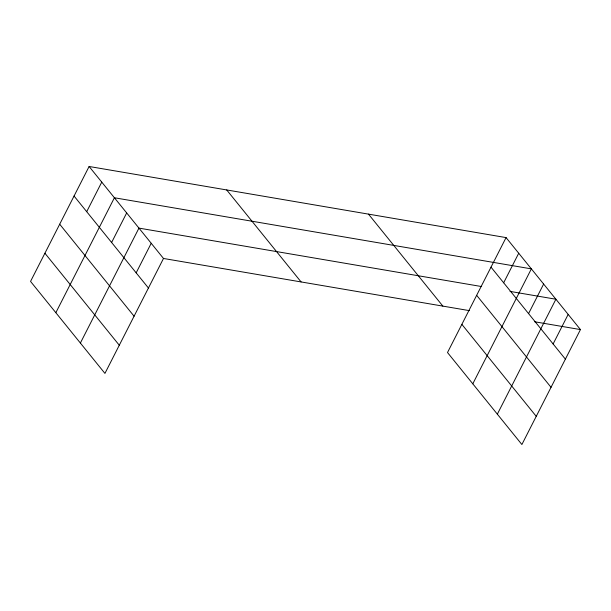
<?xml version="1.0" encoding="UTF-8"?>
<svg xmlns="http://www.w3.org/2000/svg" width="611" height="611" viewBox="0 0 611 611"><rect width="100%" height="100%" fill="white"/><g stroke="black" fill="none" stroke-linecap="round" stroke-linejoin="round"><path stroke-width="0.92" d="M89.114 166.482L30.55 281.419L104.932 373.405L163.496 258.468L89.114 166.482L506.068 237.595L580.45 329.581L521.886 444.518L447.504 352.532L506.068 237.595M86.701 211.673L101.762 182.116M55.838 312.695L114.402 197.758L531.356 268.871L472.799 383.807M111.614 242.491L126.676 212.934M80.385 343.046L138.949 228.109L481.605 286.551M136.161 272.842L151.222 243.285M503.655 282.786L518.716 253.237M528.576 313.603L543.63 284.046M497.339 414.166L555.903 299.23L510.04 291.401M553.115 343.962L568.177 314.405M163.496 258.468L469.454 310.648M534.587 321.76L580.45 329.581M491.015 267.152L565.389 359.138M476.656 295.327L551.038 387.313M461.863 324.357L536.244 416.343M368.479 214.125L442.853 306.111M226.712 189.952L301.086 281.931M74.053 196.039L148.435 288.018M59.695 224.214L134.076 316.2M44.909 253.244L119.282 345.23"/></g></svg>
